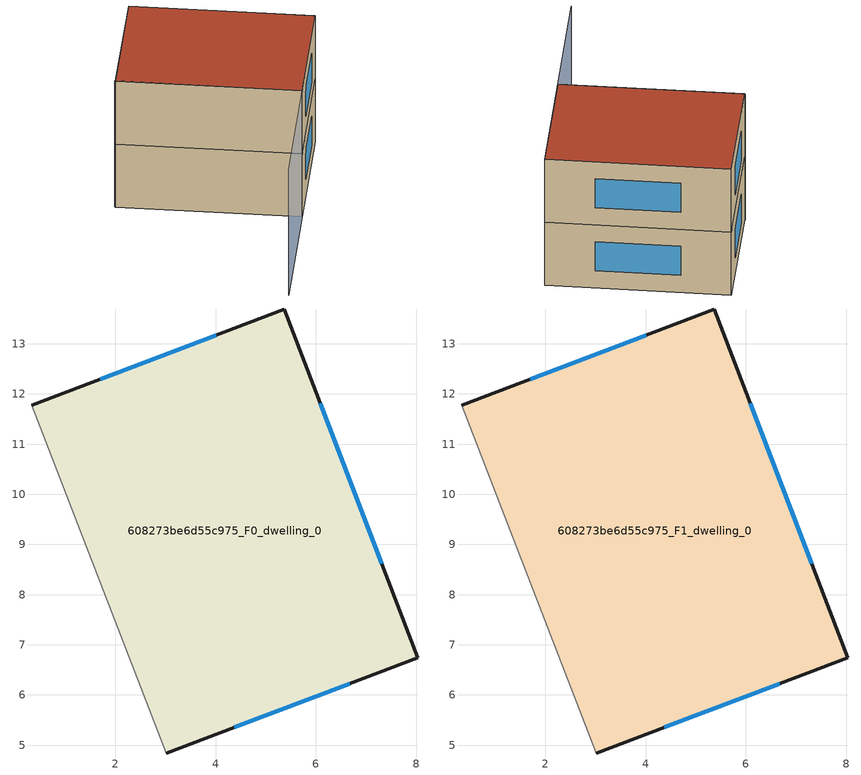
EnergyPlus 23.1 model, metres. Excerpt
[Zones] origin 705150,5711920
608273be6d55c975_F0_dwelling_0
 floor ground (EU_floor_Construction): 5.37,13.69 8.03,6.74 3.01,4.84 0.34,11.77 z0
 wall outside (EU_wall_Construction): 3.01,4.84 8.03,6.74 5.37,13.69 0.34,11.77 z0:3
 wall adiabatic (EU_wall_Construction): 0.34,11.77 3.01,4.84 z0:3
 window (EU_Window_Construction): 4.01,13.17 1.7,12.29 / 7.31,8.62 6.09,11.81 / 4.37,5.36 6.67,6.23 z0.81:2.19
608273be6d55c975_F1_dwelling_0
 floor to 608273be6d55c975_F0_dwelling_0 (EU_floor_Construction): 5.37,13.69 8.03,6.74 3.01,4.84 0.34,11.77 z3
 wall outside (EU_wall_Construction): 3.01,4.84 8.03,6.74 5.37,13.69 0.34,11.77 z3:6
 wall adiabatic (EU_wall_Construction): 0.34,11.77 3.01,4.84 z3:6
 window (EU_Window_Construction): 4.01,13.17 1.7,12.29 / 7.31,8.62 6.09,11.81 / 4.37,5.36 6.67,6.23 z3.81:5.19
 roof outside (EU_roof_Construction): 8.03,6.74 5.37,13.69 0.34,11.77 3.01,4.84 z6
shading: 0.34,11.81 3.01,4.84 / 3.01,4.84 -2.23,2.83 z0:6
[Building]
EU S2 Campaign: North Axis=0; Terrain=City; Solar Distribution=FullExterior
[Site:Location]
London: Latitude=51.5; Longitude=-0.5; Time Zone=0; Elevation=25
[SizingPeriod:WeatherFileDays]
AnnualSizingPeriod: Begin Month=1; Begin Day of Month=1; End Month=12; End Day of Month=31; Day of Week for Start Day=Monday; Use Weather File Daylight Saving Period=No; Use Weather File Rain and Snow Indicators=No
[MATERIAL]
EU_InternalMass_Material: Roughness=MediumRough; Thickness=0.1; Conductivity=1; Density=1800; Specific Heat=900; Thermal Absorptance=0.9; Solar Absorptance=0.7; Visible Absorptance=0.7
[MATERIAL:NOMASS] Roughness=MediumRough; Thermal Absorptance=0.9; Solar Absorptance=0.7; Visible Absorptance=0.7
Name | Thermal Resistance
EU_wall_NoMass | 0.727863
EU_roof_NoMass | 0.773354
EU_floor_NoMass | 1.79329
[WINDOWMATERIAL:SIMPLEGLAZINGSYSTEM]
EU_Window_SimpleGlazing: UFactor=2.58614; Solar Heat Gain Coefficient=0.76; Visible Transmittance=0.76
[CONSTRUCTION]
EU_wall_Construction: EU_wall_NoMass
EU_roof_Construction: EU_roof_NoMass
EU_floor_Construction: EU_floor_NoMass
EU_Window_Construction: EU_Window_SimpleGlazing
EU_InternalMass_Construction: EU_InternalMass_Material
[ZONE] Type=1; Multiplier=1; Ceiling Height=autocalculate; Volume=119.925; Floor Area=autocalculate; Part of Total Floor Area=Yes
608273be6d55c975_F0_dwelling_0; 608273be6d55c975_F1_dwelling_0
[INTERNALMASS] Construction=EU_InternalMass_Construction; Surface Area=39.9753
Name | Zone or ZoneList
608273be6d55c975_F0_dwelling_0_EU_InternalMass | 608273be6d55c975_F0_dwelling_0
608273be6d55c975_F1_dwelling_0_EU_InternalMass | 608273be6d55c975_F1_dwelling_0
[OTHEREQUIPMENT] Fuel Type=Electricity; Design Level Calculation Method=Watts/Area; Power per Zone Floor Area=1; Fraction Latent=0; Fraction Radiant=0; Fraction Lost=0; Carbon Dioxide Generation Rate=0; EndUse Subcategory=EU_Step8_InternalGains
Name | Zone or ZoneList or Space or SpaceList | Schedule
EU_Step8_InternalGain_608273be6d55c975_F0_dwelling_0_f000 | 608273be6d55c975_F0_dwelling_0 | EU_Step8_GainSchedule_608273be6d55c975_F0_dwelling_0_f000
EU_Step8_InternalGain_608273be6d55c975_F1_dwelling_0_f000 | 608273be6d55c975_F1_dwelling_0 | EU_Step8_GainSchedule_608273be6d55c975_F1_dwelling_0_f000
[ZONEVENTILATION:DESIGNFLOWRATE] Schedule=EU_AlwaysOn; Design Flow Rate Calculation Method=AirChanges/Hour; Air Changes per Hour=0.484901; Ventilation Type=Natural; Fan Pressure Rise=0; Fan Total Efficiency=1; Constant Term Coefficient=1; Temperature Term Coefficient=0; Velocity Term Coefficient=0; Velocity Squared Term Coefficient=0; Minimum Indoor Temperature=-100; Maximum Indoor Temperature=100; Delta Temperature=-100; Minimum Outdoor Temperature=-100; Maximum Outdoor Temperature=100; Maximum Wind Speed=40
Name | Zone or ZoneList or Space or SpaceList
EU_ConstantAir_608273be6d55c975_F0_dwelling_0 | 608273be6d55c975_F0_dwelling_0
EU_ConstantAir_608273be6d55c975_F1_dwelling_0 | 608273be6d55c975_F1_dwelling_0
[HVACTEMPLATE:THERMOSTAT] Constant Heating Setpoint=20; Constant Cooling Setpoint=50
EU_HeatOnly_608273be6d55c975_F0_dwelling_0; EU_HeatOnly_608273be6d55c975_F1_dwelling_0
[HVACTEMPLATE:ZONE:IDEALLOADSAIRSYSTEM] System Availability Schedule=EU_AlwaysOn; Maximum Heating Supply Air Temperature=50; Minimum Cooling Supply Air Temperature=13; Maximum Heating Supply Air Humidity Ratio=0.0156; Minimum Cooling Supply Air Humidity Ratio=0.0077; Heating Limit=NoLimit; Cooling Limit=NoLimit; Heating Availability Schedule=EU_AlwaysOn; Cooling Availability Schedule=EU_CoolingOff; Dehumidification Control Type=ConstantSensibleHeatRatio; Cooling Sensible Heat Ratio=0.7; Dehumidification Setpoint=60; Humidification Control Type=None; Humidification Setpoint=30; Outdoor Air Method=None; Outdoor Air Flow Rate per Person=0.00944; Outdoor Air Flow Rate per Zone Floor Area=0; Outdoor Air Flow Rate per Zone=0; Demand Controlled Ventilation Type=None; Outdoor Air Economizer Type=NoEconomizer; Heat Recovery Type=None; Sensible Heat Recovery Effectiveness=0.7; Latent Heat Recovery Effectiveness=0.65
Name | Template Thermostat
608273be6d55c975_F0_dwelling_0 | EU_HeatOnly_608273be6d55c975_F0_dwelling_0
608273be6d55c975_F1_dwelling_0 | EU_HeatOnly_608273be6d55c975_F1_dwelling_0
[SIZING:ZONE] Zone Cooling Design Supply Air Temperature Input Method=SupplyAirTemperature; Zone Cooling Design Supply Air Temperature=13; Zone Heating Design Supply Air Temperature Input Method=SupplyAirTemperature; Zone Heating Design Supply Air Temperature=50; Zone Cooling Design Supply Air Humidity Ratio=0.008; Zone Heating Design Supply Air Humidity Ratio=0.008; Cooling Design Air Flow Method=DesignDay; Cooling Design Air Flow Rate=0; Cooling Minimum Air Flow per Zone Floor Area=0.000762; Cooling Minimum Air Flow=0; Cooling Minimum Air Flow Fraction=0.2; Heating Design Air Flow Method=DesignDay; Heating Design Air Flow Rate=0; Heating Maximum Air Flow per Zone Floor Area=0.002032; Heating Maximum Air Flow=0.141576; Heating Maximum Air Flow Fraction=0.3; Account for Dedicated Outdoor Air System=No; Dedicated Outdoor Air System Control Strategy=NeutralSupplyAir; Dedicated Outdoor Air Low Setpoint Temperature for Design=autosize; Dedicated Outdoor Air High Setpoint Temperature for Design=autosize; Zone Load Sizing Method=Sensible Load Only No Latent Load; Zone Latent Cooling Design Supply Air Humidity Ratio Input Method=HumidityRatioDifference; Zone Cooling Design Supply Air Humidity Ratio Difference=0.005; Zone Latent Heating Design Supply Air Humidity Ratio Input Method=HumidityRatioDifference; Zone Humidification Design Supply Air Humidity Ratio Difference=0.005
608273be6d55c975_F0_dwelling_0; 608273be6d55c975_F1_dwelling_0
[SCHEDULE:CONSTANT]
Name | Hourly Value
EU_AlwaysOn | 1
EU_CoolingOff | 0
[SCHEDULE:FILE] Column Number=1; Rows to Skip at Top=0; Number of Hours of Data=8760; Column Separator=Comma; Interpolate to Timestep=No; Minutes per Item=60; Adjust Schedule for Daylight Savings=Yes
Name | File
EU_Step8_GainSchedule_608273be6d55c975_F0_dwelling_0_f000 | ../../schedules/608273be6d55c975/608273be6d55c975_F0_dwelling_0_f000_gain.csv
EU_Step8_GainSchedule_608273be6d55c975_F1_dwelling_0_f000 | ../../schedules/608273be6d55c975/608273be6d55c975_F1_dwelling_0_f000_gain.csv
